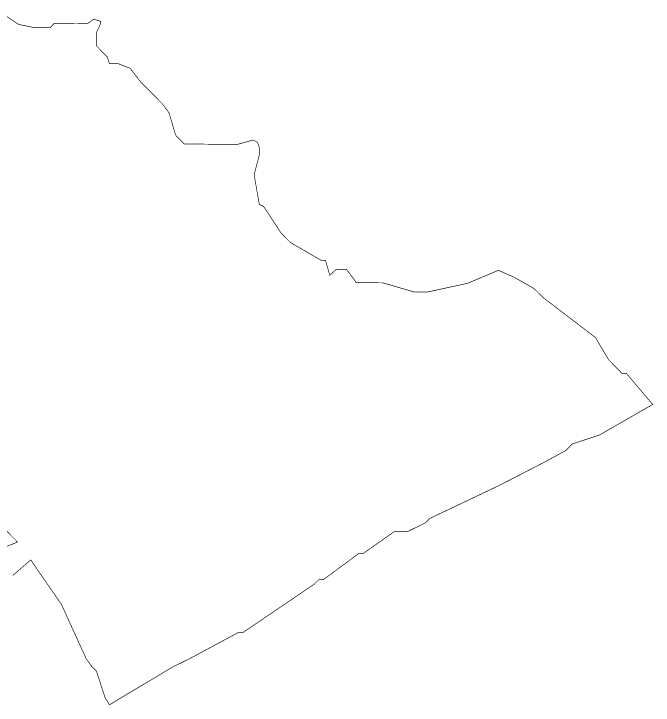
# Model space of a CAD drawing. Header units: metres. Extents: x 322783 to 326756, y 1820398 to 1822802.
# Drawn here: x 324770 to 326756, y 1820398 to 1822545 of the extents above; entities that cross this region are included whole.
import ezdxf

# ---------------------------------------------------------------- set-up
doc = ezdxf.new("R2010")
doc.units = ezdxf.units.M

msp = doc.modelspace()

# ---------------------------------------------------------------- linework, layer by layer
at = {"color": 6, "const_width": 2}
for points in [[(324737.2, 1822544.4), (324784.2, 1822512.6), (324833.3, 1822502.4), (324881.5, 1822502.1), (324895.4, 1822515.8), (324998.7, 1822515.1), (325017.1, 1822528.7), (325040.1, 1822521.7), (325036.2, 1822507.1), (325026.1, 1822487.3), (325025.8, 1822446.2), (325060, 1822411.3), (325066.8, 1822390.6), (325094.3, 1822390.4), (325130.9, 1822376.4), (325162.8, 1822334.8), (325231.3, 1822265.5), (325251.8, 1822237.8), (325272, 1822168.8), (325299.3, 1822141), (325464.6, 1822139.9), (325513, 1822153.4), (325526.7, 1822146.4), (325533.4, 1822125.7), (325533.4, 1822111.9), (325516.2, 1822045.3), (325532.3, 1821953.5), (325546, 1821946.5), (325600.6, 1821863.5), (325628, 1821835.7), (325724, 1821780), (325737.8, 1821779.9), (325751.3, 1821733.4), (325772, 1821752.1), (325803.1, 1821751.9), (325833.8, 1821710.3), (325916.4, 1821709.8), (326012.7, 1821681.6), (326054, 1821681.3), (326178.2, 1821708), (326274.9, 1821748.7), (326323, 1821727.7), (326384.8, 1821692.8), (326415.7, 1821662.7), (326576.6, 1821540), (326617.5, 1821470.8), (326658.5, 1821429.2), (326672.3, 1821429.1), (326754.3, 1821332.1), (326588.3, 1821236.8), (326505.5, 1821209.8), (326484.7, 1821189.2), (326422.5, 1821155.2), (326277.3, 1821080.4), (326063, 1820978.5), (326049.2, 1820964.9), (325993.9, 1820937.7), (325952.5, 1820937.9), (325855.7, 1820869.7), (325841.9, 1820869.7), (325731.1, 1820787.9), (325717.3, 1820788), (325703.5, 1820774.3), (325482, 1820624.2), (325468.2, 1820624.3), (325316.1, 1820542.7), (325260.8, 1820515.5), (325067.1, 1820399.4), (325053.5, 1820420.4), (325026.5, 1820503.3), (325012.8, 1820517.2), (324994.8, 1820541.4), (324917.7, 1820710.7), (324822.2, 1820849.1), (324766.7, 1820801.3)], [(324712.1, 1820877.4), (324781.2, 1820904.5), (324726.5, 1820960)]]:
    msp.add_lwpolyline(points, dxfattribs=at)

doc.saveas('drawing.dxf')
